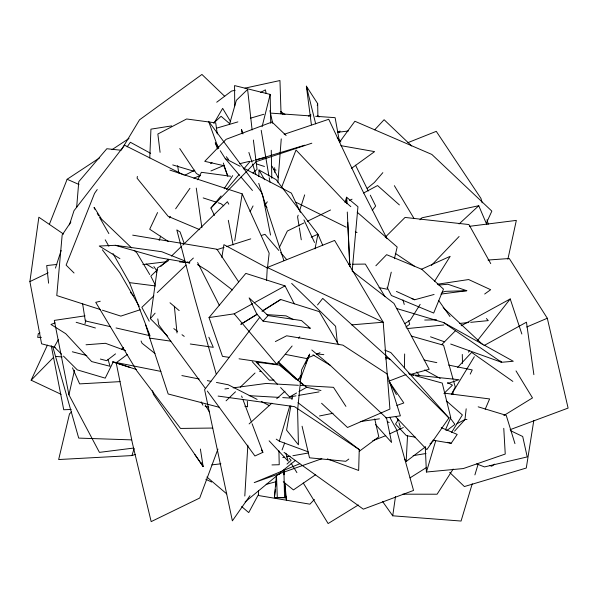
<?xml version="1.0" encoding="UTF-8"?>
<svg xmlns="http://www.w3.org/2000/svg" width="598" height="598" viewBox="0 0 598 598"><rect width="100%" height="100%" fill="white"/><g stroke="black" fill="none" stroke-linecap="round" stroke-linejoin="round"><path stroke-width="0.9" d="M283.811 471.082L284.663 469.736L284.087 470.065L284.013 474.842L284.543 497.671L285.837 497.663L284.543 482.108M404.412 367.845L404.652 353.979M283.938 474.782L284.013 471.986M297.968 402.678L359.241 449.599L358.658 470.469L327.285 458.883M258.799 176.53L259.039 170.019L276.074 179.602L317.949 234.214L322.733 245.315M149.762 157.977L150.935 129.153L171.641 125.894M266.573 280.522L267.276 267.5L334.611 240.426L383.198 322.21L389.926 409.092L347.505 427.495L321.582 403.261M425.35 446.915L406.147 461.544L407.544 435.643M244.806 496.019L247.849 445.181M277.891 182.33L281.254 138.878M76.649 207.469L78.787 181.665L106.84 148.723L120.751 150.218M276.291 476.584L274.415 497.641L284.543 497.671M352.237 270.408L357.955 206.729L346.571 197.22L344.994 202.543M267.478 267.911L269.16 253.178L242.183 193.872L169.914 170.109M464.945 419.661L466.178 408.8M275.372 489.381L274.415 497.641L285.837 497.663M275.693 486.63L276.014 483.879M148.812 333.572L148.588 335.403L116.049 327.958M156.265 272.18L156.489 270.348L153.888 266.573M55.151 347.333L41.583 343.813L29.9 281.591L38.855 217.224L63.552 234.065M167.724 336.248L150.36 318.652L157.431 267.964L168.741 260.436M472.241 483.767L461.065 521.045L392.729 515.805L395.487 496.557M137.368 176.41L137.099 178.219L168.21 216.379L199.777 229.692M234.715 240.807L242.183 193.872M533.797 420.521L526.285 468.025L464.384 486.555L449.681 472.435M221.836 257.432L223.921 244.664L267.448 268.061M290.83 405.878L286.591 430.134L298.432 444.8L297.595 410.176L301.639 369.781L309.697 354.068M291.929 399.591L292.557 396.003M314.989 248.858L317.949 234.214L311.199 237.197M507.874 259.255L516.336 220.393L469.669 226.291M133.421 448.089L99.425 452.372L68.927 394.807L74.488 370.222M84.998 323.78L85.82 320.132M317.246 105.45L317.673 103.633L306.37 86.194L311.409 124.833M391.256 272.157L387.242 289.215L379.05 287.623M394.426 258.695L397.169 247.019L357.156 212.163M262.096 126.709L270.169 94.409L234.566 85.589L234.73 105.831M229.445 124.534L236.359 100.307L247.609 89.423L252.117 129.96M308.105 451.804L279.348 441.182L289.731 406.057M503.77 428.318L505.243 454.054L463.315 468.555L426.411 472.031L435.733 440.756M474.902 474.894L478.094 464.242M71.528 411.962L69.503 413.861L58.656 459.541L131.949 455.571L134.131 448.463M298.163 215.183L297.602 216.947L299.067 226.081M299.583 210.765L304.674 194.866M55.45 268.121L61.153 250.457M69.428 224.841L73.995 210.705L124.578 145.209L183.601 174.893M159.143 240.516L160.66 236.12M300.338 379.252L309.375 354.935M282.099 449.905L284.67 442.969M217.926 449.128L199.71 498.029L151.167 521.62L132.367 443.013L116.184 362.747L127.277 354.532M281.598 187.361L296.003 150.008L343.813 200.547L350.832 206.661M49.372 224.332L67.14 179.265L99.627 157.842M298.462 380.507L300.637 375.394M305.713 363.449L308.972 355.773M485.21 409.226L489.605 398.933L444.374 393.163M445.383 430.074L450.757 417.628L442.243 383.086L415.475 375.731M486.421 222.987L491.848 211.116L431.838 154.441L354.876 121.259L339.582 142.107M61.146 394.336L31.148 380.208L47.392 345.128M157.558 212.552L149.702 229.228L168.292 241.45M470.237 374.109L472.233 369.938L448.62 365.072M279.184 247.781L287.354 231.03L303.963 222.942M197.714 179.774L201.376 172.299L230.574 176.238M113.052 362.268L105.226 378.145L77.299 369.878L63.478 356.116M451.49 394.344L455.257 387.041L453.516 380.814M250.076 211.655L253.059 205.936M258.456 494.553L248.723 512.591L241.637 506.558M58.327 339.657L54.269 346.945L61.504 354.151M339.171 132.629L340.075 131.014L337.638 132.33M214.196 122.874L222.658 108.358L230.716 121.843M121.312 150.023L139.513 119.824L201.93 74.451L224.736 96.338M474.341 356.707L453.052 391.795L453.06 394.538M451.565 432.436L462.374 414.952L446.25 400.78M420.155 304.352L410.318 320.094L404.846 323.57M434.425 281.523L450.174 256.333L421.239 269.354M279.46 474.431L281.165 471.725M453.172 469.056L437.093 494.217L402.701 494.187M398.492 419.445L395.532 424.027L406.386 435.665L415.528 437.22M224.153 188.774L232.689 175.625M70.893 222L62.162 235.014L56.78 295.562L100.658 309.637M432.892 440.18L451.176 443.29L457.201 434.41L441.234 427.652M169.286 217.911L170.34 216.394M175.64 208.807L189.94 188.325M384.746 350.159L390.808 352.521L448.934 417.957L426.845 449.644L395.637 416.776M249.971 495.712L232.375 520.851L204.598 389.642L259.853 317.172M97.22 189.559L94.544 193.371L66.116 265.116L74.055 273.002M127.165 146.846L130.371 142.272L150.666 153.342M265.198 204.808L267.328 201.788M385.785 359.069L386.899 357.611M468.406 352.132L469.55 350.675M477.57 340.479L510.221 298.955L521.845 334.013M372.218 210.361L375.664 206.004L370.319 195.18M317.538 304.928L322.733 298.402L390.516 359.697L448.934 417.957M228.922 357.32L222.478 356.371L209.031 317.568L245.83 273.391L285.029 285.889L294.276 303.844M239.051 358.807L276.792 364.346L292.13 345.988M298.626 338.214L299.807 336.801M214.443 215.444L210.93 208.022L221.088 195.942M226.47 189.544L239.021 174.623M243.805 168.935L249.785 161.826M382.847 172.65L374.355 182.502L367.172 188.415M150.36 318.652L155.114 313.165M263.075 321.126L268.054 315.58L301.497 320.55L310.235 328.205L263.075 321.126L256.751 313.95L249.127 297.886L268.054 315.58M454.555 431.165L465.154 419.4L466.963 419.564M374.684 129.848L384.103 119.72L411.686 145.987M457.634 367.426L471.65 352.394L512.845 381.404M431.427 265.407L459.1 236.494M314.421 499.465L309.914 504.174L258.613 495.548L258.403 490.891M375.873 265.766L386.644 254.673L421.784 269.294L443.477 289.126L433.685 313.053L391.398 295.517L387.085 287.249M210.93 208.022L256.206 161.617L311.827 143.199M31.148 380.208L53.357 357.582M441.765 344.568L455.549 330.664M419.96 219.787L421.941 217.799L478.759 205.727L486.817 224.631M385.254 237.227L405.033 217.44L468.914 224.549L490.741 263.628M443.933 393.499L452.432 385.172L447.543 382.488M157.483 269.683L150.816 276.149L155.002 284.416M160.81 266.446L168.143 259.33M171.469 256.094L181.463 246.383M182.794 245.09L227.427 201.735L228.772 204.18M226.066 400.824L235.5 391.772M240.217 387.242L255.04 373.017M153.88 295.823L141.838 307.357L149.231 321.223M157.229 292.624L186.008 265.078M188.684 262.515L193.371 258.037M459.107 223.951L478.759 205.727M249.119 423.922L271.873 403.164M276.702 398.761L284.977 391.204M297.385 379.88L298.761 378.624M213.553 123.143L221.103 116.304L229.61 123.607M252.939 173.016L257.05 169.324L253.38 140.029M287.003 464.063L291.136 460.378L289.215 458.374M245.135 501.901L280.776 472.495M281.748 471.396L295.031 460.729M115.541 353.859L106.691 360.691L100.359 359.054M121.446 349.307L123.659 347.602M431.255 442.415L434.208 440.165M446.758 430.597L454.884 424.408L449.988 417.658M216.715 102.228L231.546 91.06L235.134 90.283M348.798 459.07L345.794 461.29L309.502 457.814L302.072 426.225M359.293 451.281L378.796 436.824L374.737 418.914M429.947 443.933L431.27 442.954M405.9 327.001L409.675 324.251L408.688 320.655M351.437 168.382L374.602 151.615L340.845 145.643M484.672 294.029L490.666 289.709L468.645 279.543L437.355 284.244M494.673 464.138L491.653 466.231L489.979 465.565M315.692 474.648L293.446 489.919L283.258 481.726M210.548 163.65L212.073 162.626M111.998 149.679L129.011 138.452M338.7 344.747L319.25 311.618L280.701 299.501L262.627 311.042M308.523 116.184L310.885 114.674M410.004 477.884L426.479 467.516M257.222 314.1L240.785 324.318L257.162 314.361M261.917 311.177L280.701 299.501M358.344 504.974L328.13 523.549L303.246 482.967M503.875 415.513L532.497 397.909L516.014 370.902M282.914 470.731L284.087 470.065M280.597 387.556L289.596 396.952L296.593 392.991M298.925 391.675L306.692 387.28L320.962 390.509M260.579 92.488L265.385 89.835L266.177 93.445M209.031 317.568L234.214 313.83L252.767 303.627M254.382 302.745L285.029 285.889M483.924 345.629L526.464 322.187L533.879 374.662M461.125 325.798L510.221 298.955M349.591 200.502L352.058 199.186M363.577 193.027L377.555 185.552L399.397 204.927M456.954 423.75L465.154 419.4M184.849 175.236L194.761 170.161M275.357 341.57L286.629 335.792L342.901 345.136L387.1 373.944L400.383 415.842L385.8 417.927M307.282 221.32L330.537 209.988M29.9 281.591L48.184 272.815M385.74 435.68L372.771 440.719M389.926 433.737L403.336 427.525M252.079 423.728L262.888 452.342L254.942 455.975L207.312 391.04M40.006 332.892L38.309 333.654L37.681 337.369L41.389 337.392M314.047 355.234L306.393 358.494L285.306 354.375M316.596 354.151L319.997 352.7M526.726 327.001L547.305 318.248L509.287 258.508L488.005 260.04M193.864 178.189L199.844 175.655M210.952 170.946L223.764 165.519L227.397 175.027M299.785 463.742L254.225 482.616L321.836 458.718M407.956 142.63L436.278 131.351L480.942 198.401L482.205 202.849M388.737 381.225L406.072 374.565M510.124 429.67L568.1 408.083L547.305 318.248M55.136 322.913L50.957 324.452L65.735 333.691L91.651 361.573L110.025 366.268L108.014 359.293M396.848 405.466L403.814 402.962M447.558 383.61L458.972 379.715L409.727 374.52M284.162 134.303L328.736 119.279L362.336 190.224L387.033 238.692M140.156 309.749L120.841 316.11L102.415 310.198M131.949 455.571L135.462 454.405M216.939 249.658L224.056 247.385M226.724 246.533L250.741 238.864M261.416 235.455L264.974 234.319L278.847 250.472M250.667 161.557L254.21 160.488M255.981 159.95L304.718 145.202M216.371 128.234L237.877 121.902M250.42 118.217L263.86 114.263M411.342 298.402L414.698 299.755L434.088 294.47M442.019 292.302L445.547 291.338L466.769 290.71L447.865 284.237L438.745 285.044M266.155 484.395L275.91 481.726M100.232 301.25L95.732 302.334L136.852 370.88L180.506 428.43L212.739 428.048M239.529 163.732L249.523 161.333M255.877 159.808L265.863 157.409M244.993 88.138L279.954 80.536L281.053 113.852M319.481 415.976L333.041 413.263M282.802 457.507L284.641 457.186M286.479 456.857L290.15 456.214M292.908 455.721L308.523 452.97M289.596 396.952L296.04 395.846M298.798 395.368L319.04 391.899M413.143 455.631L426.023 453.501M85.043 315.849L54.306 320.401L68.927 394.807M360.28 421.56L379.424 418.832M224.885 388.962L228.556 388.476M233.138 387.863L266.147 383.445L298.432 385.306M440.943 294.089L466.769 290.71M337.436 132.345L348.387 130.969M142.847 264.585L165.736 261.834M211.789 464.87L220.916 463.824M56.832 264.451L46.704 265.564L48.588 283.183M406.902 328.608L443.888 324.976M459.608 323.428L468.847 322.516M470.701 322.337L488.267 320.61L486.391 318.532M351.631 324.886L383.198 322.21L267.276 267.5M86.03 344.777L105.442 343.297L125.573 350.66M120.108 381.629L79.631 383.886L72.485 367.86M184.662 260.848L161.796 251.728L115.294 245.315L99.238 246.017L119.921 258.628M71.184 409.488L63.732 409.75L51.234 345.644M271.963 464.93L279.229 464.713L278.907 450.713M424.7 320.035L436.6 319.855M348.716 264.294L350.563 264.271M352.409 264.249L365.333 264.069L384.955 296.615M274.004 380.119L269.347 380.164L252.199 361.663M131.538 439.874L78.704 438.102L52.766 346.661M300.278 385.418L333.49 387.332L345.921 406.378M249.179 395.667L279.012 397.393M282.742 397.61L292.063 398.156M266.813 314.608L286.023 315.856L293.289 319.556M270.199 113.074L310.997 115.96M315.632 116.289L335.112 117.664L339.268 140.597M55.689 356.415L62.177 356.954M179.557 261.939L186.038 262.537M187.892 262.709L189.738 262.873L187.196 261.864M316.484 353.822L323.824 354.659M259.48 371.261L261.333 371.47M113.007 253.545L129.512 282.637L155.42 285.941M277.382 384.2L256.161 362.059L279.296 365.072L306.692 387.28M218.121 396.078L294.53 406.662L359.241 449.599M145.68 325.013L149.777 338.124L170.953 341.196M190.284 344L213.299 347.333L208.851 337.22M132.689 235.149L216.954 249.239L238.654 281.845M189.738 262.873L158.47 257.596L115.294 245.315M136.643 369.579L112.738 361.842L160.952 371.41M181.874 375.566L199.156 378.997M207.342 380.627L210.982 381.345M216.439 382.428L228.264 384.776L257.147 399.404M244.866 406.244L247.594 406.797L247.318 401.28M424.094 360.018L436.809 362.642M205.129 406.401L208.754 407.178M224.19 165.758L204.733 161.34L226.104 139.312L272.015 121.999L286.121 135.514M110.63 326.71L85.32 320.924L82.554 303.395M72.328 351.781L86.8 355.533M219.331 407.298L168.18 393.985L149.777 338.124M409.234 374.012L413.689 375.238M447.625 442.303L451.176 443.29M411.289 336.061L443.574 345.24L453.022 379.035M76.163 322.292L95.426 328.003M172.74 164.928L194.044 171.282M396.459 308.448L443.604 322.554L513.286 361.267L501.573 362.283L450.698 344.044M478.183 406.827L506.229 415.348L514.953 443.634M256.46 163.934L264.466 166.476M273.368 169.301L276.037 170.146M112.738 361.842L130.491 367.553M203.178 197.908L216.446 202.221M218.21 202.797L220.864 203.664L223.787 205.817M430.523 336.809L444.553 341.839M476.658 463.906L484.5 466.918L527.219 456.924L522.704 436.495L510.386 430.59M67.14 179.265L79.011 184.505M396.429 291.428L414.698 299.755M385.493 357.305L390.516 359.697M205.824 479.275L211.655 482.055M296.085 202.311L346.152 227.173M355.332 231.732L357.006 232.562M261.274 401.497L269.526 405.676M308.62 327.383L310.235 328.205M220.251 150.726L225.222 158.53L240.104 166.311M243.416 168.038L291.39 193.109L300.413 212.342M387.549 421.732L389.193 422.599M424.707 369.938L440.203 378.452M200.412 175.819L196.436 173.555L179.736 148.573M312.948 354.838L330.313 365.378L386.57 418.129L391.593 442.445L375.537 424.513M146.121 264.002L153.245 268.33M197.355 264.503L207.469 270.767L232.42 290.008M281.082 111.983L284.984 114.442M276.239 439.141L279.348 441.182M408.404 372.853L410.729 374.393L429.192 369.28L393.97 303.433L352.17 271.088M395.33 253.395L414.616 266.297M443.604 322.554L501.573 362.283L500.22 361.005M284.043 452.387L363.322 509.167L413.547 490.442L396.481 429.469L389.739 417.232M173.786 328.586L177.524 331.374M182.001 334.716L184.236 336.382M256.161 362.059L258.979 364.242M154.964 353.478L142.047 343.259L141.068 340.98M169.996 302.76L179.191 310.609M311.797 349.987L330.313 365.378M206.886 477.01L226.739 493.896M278.234 361.7L298.604 380.702M299.964 381.965L302.678 384.499M277.913 362.448L296.331 379.663M443.133 307.551L482.549 344.463M131.582 247.864L101.585 219.167L94.207 207.446M134.251 250.413L136.92 252.961L149.702 274.519M291.667 283.415L335.605 326.284L337.354 342.833M130.379 292.362L133.556 295.763M269.122 440.816L288.214 461.245L285.837 453.247M317.844 115.623L319.055 117.006M337.227 137.742L340.86 141.89M280.656 252.58L286.689 259.599M225.222 158.53L239.746 175.573M240.957 176.993L252.461 190.485M265.176 205.398L266.985 207.528M234.214 313.83L276.792 364.346M217.575 148.999L215.287 142.929L218.771 147.28M226.321 156.721L228.645 159.621M102.355 249.792L119.772 272.718L139.237 306.4M280.768 111.534L283.011 114.502M205.129 388.057L158.739 324.804L157.782 318.884M416.828 371.919L419.542 375.671M382.548 501.468L392.729 515.805M438.753 300.577L450.01 316.574M194.888 454.562L203.141 466.537L200.382 449.038M389.724 382.391L403.396 402.319M404.629 459.197L406.147 461.544M215.287 142.929L218.763 148.386M291.047 463.076L296.9 472.622M205.174 404.973L209.524 412.112M261.438 449.95L262.888 452.342M394.351 185.679L414.01 218.457M93.991 207.678L94.918 209.3M97.242 213.351L98.64 215.781M99.567 217.403L108.873 233.601M259.039 170.019L264.593 179.729M105.218 239.813L108.881 246.271M389.582 382.466L396.407 394.538M271.97 166.207L278.167 177.688M201.01 462.433L203.141 466.537L153.432 394.329L152.587 390.711M201.175 401.863L202.886 405.175M197.639 262.544L219.444 305.571M355.526 165.183L368.271 191.009M303.941 219.87L314.526 242.452M129.512 282.637L150.098 336.069M241.599 395.981L242.25 397.715M242.908 399.449L251.422 421.994M184.124 243.304L180.088 231.964L176.814 229.909L194.283 296.571L216.147 373.81M218.233 148.027L208.59 121.312L261.632 192.526L283.923 260.668M223.316 163.045L227.793 176.29M397.535 418.413L398.388 421.022M398.956 422.756L400.368 427.107M242.96 133.907L241.547 129.489L242.07 133.197M248.88 152.453L251.982 162.17M252.55 163.934L255.929 174.534M258.747 183.369L262.978 196.615L270.535 235.059M487.019 219.75L488.282 224.198M402.992 299.972L404.233 304.472M306.37 86.194L315.692 123.883M269.922 110.608L272.681 123.255M228.316 220.318L233.1 244.978M261.199 130.297L268.898 175.864M269.205 177.688L269.975 182.248M299.359 227.913L301.272 239.791M177.636 165.601L178.75 172.986M196.279 188.108L201.87 227.689M217.261 133.959L215.721 122.896L186.628 118.98L157.85 134.019L160.085 152.333M285.971 496.347L286.405 500.018L284.925 483.348M174.347 306.288L177.015 332.974M283.848 471.306L284.095 474.087M346.877 203.701L346.571 197.22L346.825 202.797M347.281 212.036L349.897 266.656M425.268 446.878L426.411 472.031M347.73 222.292L349.71 265.004M276.493 475.672L277.308 497.656M462.284 354.435L462.508 363.502M270.169 94.409L270.73 123.285M271.26 150.292L271.806 178.241M317.673 103.633L317.897 116.617M274.661 167.679L274.714 172.329"/></g></svg>
